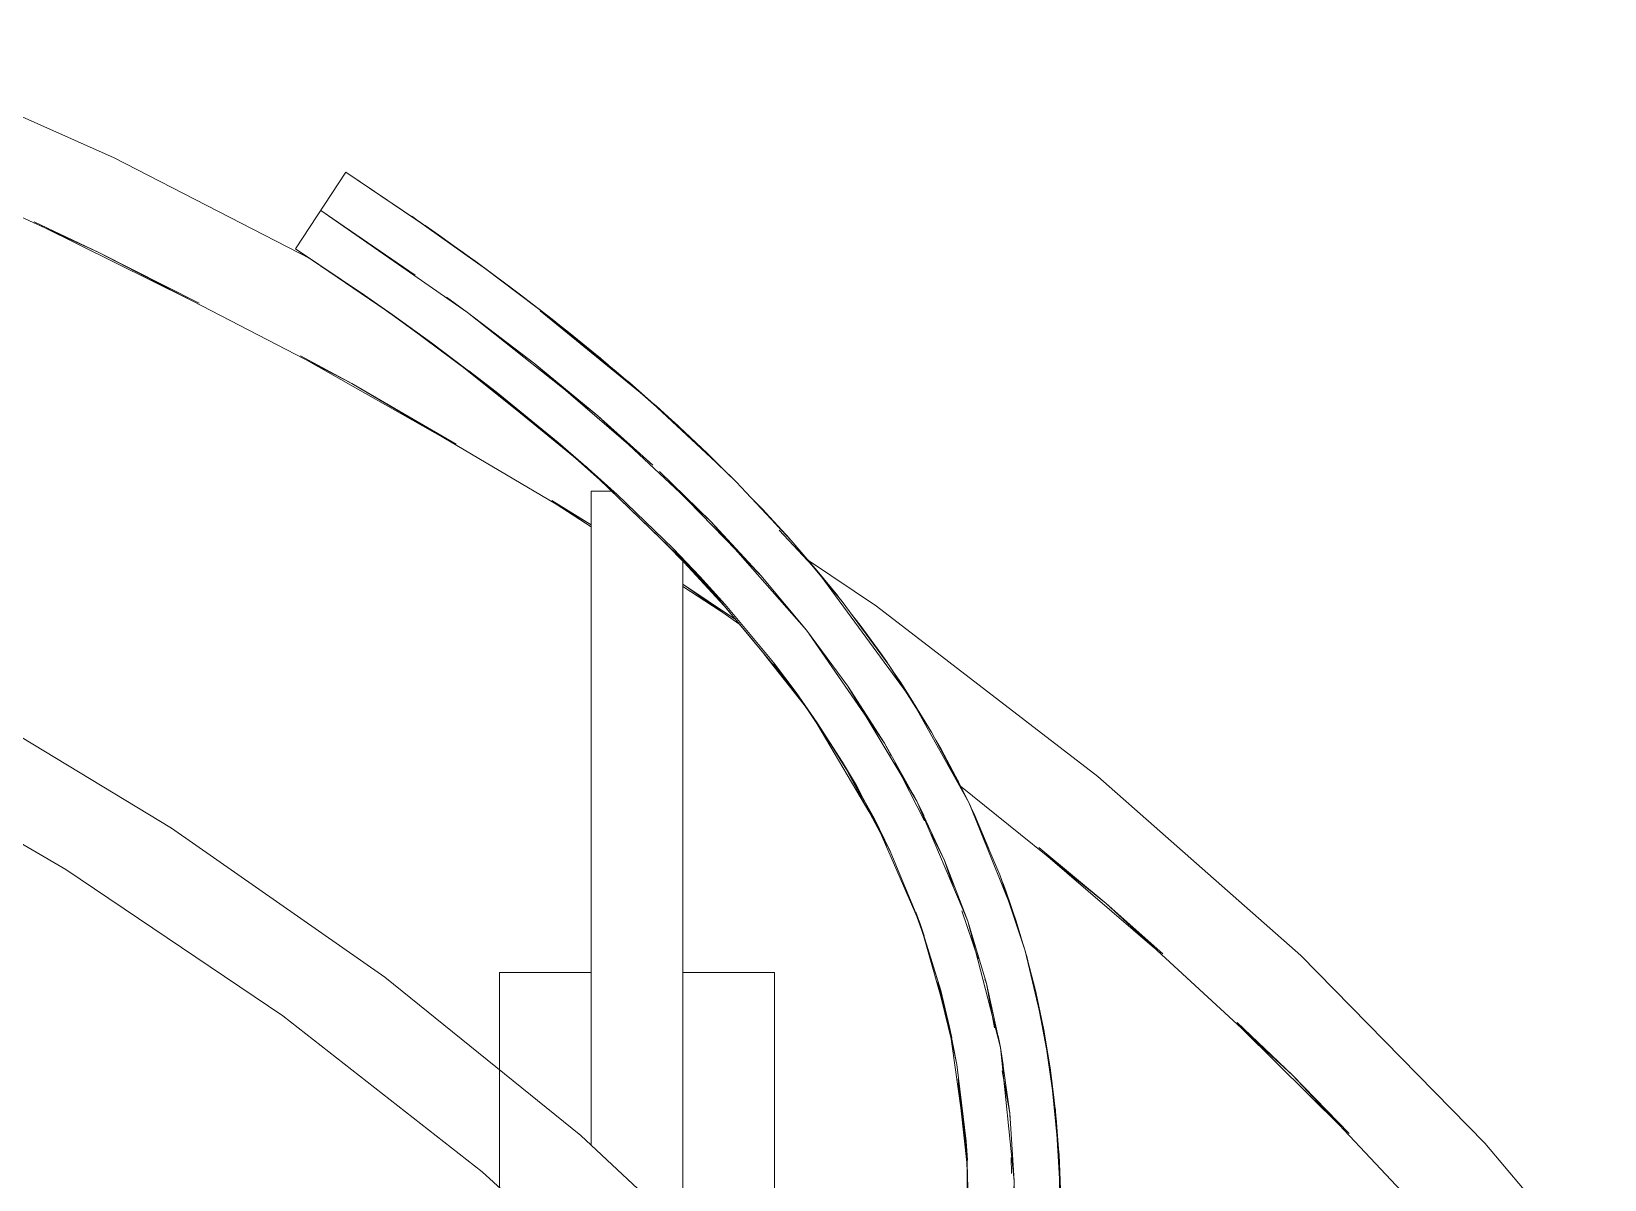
# Model space of a CAD drawing. Header units: inches. Extents: x -578 to 1873, y 397 to 1812.
# Drawn here: x 862.48 to 896.79, y 941.18 to 966.22 of the extents above; entities that cross this region are included whole.
import ezdxf

# ---------------------------------------------------------------- set-up
doc = ezdxf.new("R2010")
doc.units = ezdxf.units.IN
doc.header["$MEASUREMENT"] = 0
for name, color, linetype, lineweight in [('A-COLS', 52, 'Continuous', 9), ('A-GENM', 13, 'Continuous', 9), ('A-WALL', 113, 'Continuous', 13)]:
    doc.layers.add(name, color=color, linetype=linetype, lineweight=lineweight)

# ---------------------------------------------------------------- blocks, each defined once
blk = doc.blocks.new('3D Cad File Example_dwg_Pergola Post - Pergola Post - Front-2220510-_3D_-3558-Level 1')
at = {"layer": 'A-COLS'}
for p, q in [((-1, 3), (-3, 3)), ((-3, 3), (-3, -3)), ((3, 3), (1, 3)), ((3, 0.883), (3, 3)), ((3, -3), (3, -1.684)), ((-1.391, -3), (-3, -3)), ((3, -3), (1.552, -3))]:
    blk.add_line(p, q, dxfattribs=at)
blk = doc.blocks.new('3D Cad File Example_dwg_AC_Bandstand Canopy - AC_Bandstand Canopy-1783121-_3D_-3560-Level 1')
at = {"layer": 'A-GENM'}
for p, q in [((66.597, 58.271), (60.42, 61.029)), ((66.264, 56.211), (60.464, 58.842)), ((70.878, 56.072), (66.597, 58.271)), ((66.264, 56.211), (64.853, 56.877)), ((65.012, 56.779), (68.229, 55.192)), ((66.264, 56.211), (71.784, 53.349)), ((66.264, 56.211), (68.451, 55.102)), ((71.784, 53.349), (70.659, 53.957)), ((70.785, 53.866), (73.858, 52.123)), ((71.784, 53.349), (77, 50.269)), ((71.784, 53.349), (74.056, 52.031)), ((77, 50.269), (76.143, 50.799)), ((77, 51), (77, 36.739)), ((77, 51), (77.45, 51)), ((76.237, 50.719), (77, 50.223)), ((79, 34.866), (79, 49.473)), ((83.223, 48.491), (81.736, 49.491)), ((79, 48.976), (80.222, 48.112)), ((79, 48.976), (80.122, 48.214)), ((79, 48.922), (79.957, 48.3)), ((83.223, 48.491), (88.046, 44.78)), ((67.85, 43.649), (62.851, 46.676)), ((92.474, 40.871), (88.046, 44.78)), ((65.541, 42.751), (62.732, 44.388)), ((85.056, 44.568), (88.231, 42.009)), ((72.5, 40.4), (67.85, 43.649)), ((88.231, 42.009), (86.761, 43.228)), ((86.909, 43.074), (89.287, 41.035)), ((70.276, 39.556), (65.541, 42.751)), ((92.291, 38.265), (88.231, 42.009)), ((88.231, 42.009), (89.463, 40.911)), ((96.486, 36.783), (92.474, 40.871)), ((77, 40.5), (75, 40.5)), ((75, 38.383), (75, 40.5)), ((81, 40.5), (79, 40.5)), ((81, 34.5), (81, 40.5)), ((72.5, 40.4), (76.777, 36.948)), ((70.276, 39.556), (74.625, 36.157)), ((92.291, 38.265), (91.087, 39.414)), ((91.209, 39.263), (93.362, 37.128)), ((92.291, 38.265), (95.958, 34.372)), ((92.291, 38.265), (93.531, 36.99)), ((80.66, 33.311), (76.777, 36.948)), ((96.486, 36.783), (99.097, 33.684)), ((74.625, 36.157), (78.566, 32.575))]:
    blk.add_line(p, q, dxfattribs=at)
blk = doc.blocks.new('3D Cad File Example_dwg_AC_Bandstand Canopy Rib Centerplane - AC_Bandstand Canopy Rib Centerplane-1775954-_3D_-3567-Level 1')
at = {"layer": 'A-GENM'}
for p, q in [((-25.695, -209.7), (-28.898, -207.474)), ((-26.837, -208.889), (-28.898, -207.474)), ((-25.695, -209.7), (-26.153, -209.364)), ((-22.857, -211.956), (-25.695, -209.7)), ((-24.23, -210.823), (-25.695, -209.7)), ((-24.23, -210.823), (-25.197, -210.092)), ((-22.085, -212.665), (-24.23, -210.823)), ((-22.857, -211.956), (-24.23, -210.823)), ((-22.857, -211.956), (-20.392, -214.261)), ((-21.653, -213.034), (-22.857, -211.956)), ((-21.51, -213.168), (-20.392, -214.261)), ((-21.147, -213.543), (-19.301, -215.437)), ((-20.392, -214.261), (-18.305, -216.633)), ((-20.392, -214.261), (-19.301, -215.437)), ((-19.356, -215.375), (-19.301, -215.437)), ((-18.305, -216.633), (-19.301, -215.437)), ((-18.305, -216.633), (-17.405, -217.85)), ((-18.256, -216.704), (-16.603, -219.091)), ((-17.405, -217.85), (-16.603, -219.091)), ((-17.405, -217.85), (-15.899, -220.358)), ((-16.603, -219.091), (-16.459, -219.373)), ((-16.603, -219.091), (-15.899, -220.358)), ((-16.382, -219.524), (-15.734, -220.791)), ((-15.899, -220.358), (-15.979, -220.207)), ((-15.899, -220.358), (-14.787, -222.98)), ((-15.899, -220.358), (-15.293, -221.653)), ((-15.899, -220.358), (-15.75, -220.671)), ((-15.589, -221.074), (-15.293, -221.653)), ((-15.089, -222.254), (-15.293, -221.653)), ((-14.787, -222.98), (-15.293, -221.653)), ((-14.565, -223.797), (-14.92, -222.753)), ((-14.787, -222.98), (-14.896, -222.698)), ((-14.778, -223.007), (-14.787, -222.98)), ((-14.077, -225.734), (-14.787, -222.98)), ((-14.381, -224.339), (-14.787, -222.98)), ((-14.381, -224.339), (-14.415, -224.24)), ((-14.381, -224.339), (-14.209, -225.301)), ((-14.077, -225.734), (-14.381, -224.339)), ((-14.077, -225.734), (-14.128, -225.475)), ((-14.077, -225.734), (-13.874, -227.166)), ((-14.077, -225.734), (-13.775, -228.639)), ((-14.077, -225.734), (-14.02, -226.11)), ((-14.04, -226.242), (-13.874, -227.166)), ((-13.874, -227.166), (-13.872, -227.247)), ((-13.874, -227.166), (-13.775, -228.639)), ((-13.843, -228.132), (-13.832, -228.483)), ((-13.887, -231.714), (-13.775, -228.639)), ((-13.785, -229.318), (-13.775, -228.639)), ((-13.779, -230.154), (-13.775, -228.639)), ((-13.791, -229.755), (-13.779, -230.154)), ((-13.887, -231.714), (-13.779, -230.154)), ((-13.821, -230.57), (-13.779, -230.154)), ((-13.852, -231.282), (-13.887, -231.714)), ((-13.887, -231.714), (-14.421, -234.977)), ((-14.101, -233.321), (-13.887, -231.714)), ((-13.887, -231.714), (-14.068, -232.822)), ((-13.922, -231.982), (-13.887, -231.714)), ((-14.101, -233.321), (-14.094, -233.255)), ((-14.101, -233.321), (-14.421, -234.977)), ((-14.101, -233.321), (-14.211, -233.818)), ((-15.378, -238.435), (-14.421, -234.977)), ((-14.847, -236.684), (-14.421, -234.977)), ((-15.378, -238.435), (-14.847, -236.684)), ((-15.378, -238.435), (-15.178, -237.713)), ((-15.378, -238.435), (-15.331, -238.286)), ((-16.74, -242.033), (-15.378, -238.435)), ((-16.01, -240.221), (-15.378, -238.435)), ((-15.378, -238.435), (-15.751, -239.478)), ((-16.01, -240.221), (-15.891, -239.86)), ((-16.74, -242.033), (-16.01, -240.221)), ((-16.078, -240.38), (-16.01, -240.221)), ((-16.74, -242.033), (-16.423, -241.255)), ((-16.74, -242.033), (-18.48, -245.7)), ((-17.564, -243.863), (-16.74, -242.033)), ((-16.74, -242.033), (-16.939, -242.475)), ((-17.564, -243.863), (-18.48, -245.7)), ((-17.564, -243.863), (-17.696, -244.115)), ((-17.564, -243.863), (-17.454, -243.604)), ((-18.48, -245.7), (-18.247, -245.232)), ((-20.608, -249.417), (-18.48, -245.7)), ((-19.485, -247.537), (-18.48, -245.7)), ((-19.002, -246.653), (-18.48, -245.7)), ((-19.485, -247.537), (-20.608, -249.417)), ((-19.485, -247.537), (-19.674, -247.841)), ((-19.38, -247.337), (-19.485, -247.537)), ((-20.051, -248.486), (-20.608, -249.417)), ((-20.608, -249.417), (-22.997, -252.95)), ((-20.608, -249.417), (-21.746, -251.171)), ((-20.608, -249.417), (-20.909, -249.88)), ((-21.688, -251.077), (-21.746, -251.171)), ((-22.997, -252.95), (-21.746, -251.171)), ((-22.041, -251.574), (-21.746, -251.171)), ((-22.997, -252.95), (-22.663, -252.476)), ((-25.722, -256.388), (-22.997, -252.95)), ((-24.323, -254.693), (-22.997, -252.95)), ((-22.997, -252.95), (-23.569, -253.705)), ((-25.722, -256.388), (-24.323, -254.693)), ((-25.722, -256.388), (-25.018, -255.532)), ((-25.722, -256.388), (-28.723, -259.605)), ((-25.722, -256.388), (-27.189, -258.029)), ((-25.8, -256.479), (-25.722, -256.388)), ((-27.189, -258.029), (-28.723, -259.605)), ((-31.977, -262.529), (-28.723, -259.605)), ((-30.32, -261.108), (-28.723, -259.605)), ((-29.141, -260.003), (-28.723, -259.605)), ((-28.507, -259.385), (-28.723, -259.605)), ((-31.977, -262.529), (-30.32, -261.108)), ((-31.436, -262.06), (-31.977, -262.529)), ((-31.977, -262.529), (-33.69, -263.858)), ((-32.832, -263.157), (-35.456, -265.086)), ((-35.456, -265.086), (-33.69, -263.858)), ((-35.456, -265.086), (-38.093, -266.62)), ((-37.275, -266.211), (-35.456, -265.086)), ((-37.275, -266.211), (-37.124, -266.111)), ((-37.275, -266.211), (-39.146, -267.233)), ((-37.465, -266.308), (-37.275, -266.211)), ((-43.05, -268.98), (-39.146, -267.233)), ((-41.071, -268.155), (-39.146, -267.233)), ((-39.146, -267.233), (-39.603, -267.458)), ((-43.05, -268.98), (-41.071, -268.155)), ((-43.05, -268.98), (-45.085, -269.711)), ((-42.95, -268.941), (-43.05, -268.98)), ((-45.085, -269.711), (-47.177, -270.351)), ((-46.564, -270.147), (-47.177, -270.351)), ((-51.532, -271.364), (-47.177, -270.351)), ((-49.325, -270.901), (-47.177, -270.351)), ((-47.177, -270.351), (-47.449, -270.424)), ((-47.124, -270.334), (-47.177, -270.351)), ((-51.532, -271.364), (-49.325, -270.901)), ((-49.325, -270.901), (-49.43, -270.92)), ((-49.224, -270.872), (-49.325, -270.901)), ((-74.168, -272.074), (-79.917, -271.5)), ((-79.917, -271.5), (-78.982, -271.598)), ((-56.125, -272.042), (-51.532, -271.364)), ((-51.532, -271.364), (-53.798, -271.744)), ((-51.532, -271.364), (-51.643, -271.383)), ((-74.168, -272.074), (-75.308, -271.975)), ((-56.125, -272.042), (-53.798, -271.744)), ((-56.125, -272.042), (-55.57, -271.969)), ((-53.85, -271.75), (-53.798, -271.744)), ((-74.168, -272.074), (-74.299, -272.061)), ((-74.168, -272.074), (-73.966, -272.086)), ((-74.168, -272.074), (-72.133, -272.219)), ((-70.679, -272.307), (-68.689, -272.406)), ((-60.665, -272.388), (-58.512, -272.262)), ((-58.512, -272.262), (-58.624, -272.267)), ((-58.599, -272.228), (-56.125, -272.042)), ((-56.125, -272.042), (-58.512, -272.262)), ((-58.512, -272.262), (-58.366, -272.246)), ((-56.125, -272.042), (-56.238, -272.054)), ((-68.864, -272.395), (-68.689, -272.406)), ((-68.689, -272.406), (-68.472, -272.409)), ((-68.689, -272.406), (-66.049, -272.475)), ((-66.575, -272.455), (-66.049, -272.475)), ((-64.938, -272.46), (-66.049, -272.475)), ((-65.894, -272.474), (-66.049, -272.475)), ((-63.473, -272.476), (-66.049, -272.475)), ((-63.635, -272.473), (-63.473, -272.476)), ((-61.274, -272.414), (-63.473, -272.476)), ((-63.281, -272.467), (-63.473, -272.476))]:
    blk.add_line(p, q, dxfattribs=at)
blk = doc.blocks.new('3D Cad File Example_dwg-2744-Level 1')
at = {"layer": 'A-WALL'}
for p, q in [((-29.446, -208.31), (-28.35, -206.637)), ((-26.333, -208.006), (-28.35, -206.637)), ((-26.333, -208.006), (-28.35, -206.637)), ((-28.35, -206.637), (-26.806, -207.676)), ((-26.913, -207.602), (-26.821, -207.667)), ((-26.333, -208.006), (-26.806, -207.676)), ((-26.806, -207.676), (-25.305, -208.745)), ((-26.806, -207.678), (-26.732, -207.727)), ((-26.732, -207.727), (-26.806, -207.678)), ((-26.333, -208.006), (-26.624, -207.803)), ((-26.333, -208.006), (-25.305, -208.745)), ((-25.843, -208.354), (-26.131, -208.151)), ((-29.168, -208.505), (-29.446, -208.31)), ((-29.168, -208.505), (-29.446, -208.31)), ((-29.446, -208.31), (-28.096, -209.222)), ((-29.446, -208.31), (-27.286, -209.782)), ((-29.446, -208.31), (-27.94, -209.323)), ((-27.94, -209.323), (-29.446, -208.31)), ((-25.843, -208.354), (-25.957, -208.276)), ((-25.843, -208.354), (-25.957, -208.276)), ((-25.638, -208.505), (-25.843, -208.354)), ((-25.74, -208.432), (-25.843, -208.354)), ((-25.843, -208.354), (-25.579, -208.548)), ((-25.652, -208.494), (-25.517, -208.589)), ((-24.831, -209.096), (-25.517, -208.589)), ((-24.568, -209.295), (-25.305, -208.745)), ((-25.305, -208.745), (-23.852, -209.847)), ((-24.992, -208.978), (-24.831, -209.096)), ((-24.568, -209.295), (-24.891, -209.056)), ((-24.568, -209.295), (-24.837, -209.1)), ((-24.756, -209.154), (-24.831, -209.096)), ((-24.781, -209.135), (-24.831, -209.096)), ((-24.831, -209.096), (-24.162, -209.605)), ((-27.286, -209.782), (-27.94, -209.323)), ((-26.48, -210.363), (-27.94, -209.323)), ((-24.568, -209.295), (-24.25, -209.542)), ((-24.568, -209.295), (-24.405, -209.427)), ((-24.568, -209.295), (-23.852, -209.847)), ((-27.445, -209.67), (-27.286, -209.782)), ((-26.38, -210.45), (-27.423, -209.692)), ((-26.179, -210.594), (-27.286, -209.782)), ((-25.072, -211.432), (-27.286, -209.782)), ((-27.286, -209.782), (-26.48, -210.363)), ((-27.192, -209.856), (-27.009, -209.988)), ((-24.078, -209.672), (-24.162, -209.605)), ((-24.115, -209.663), (-21.772, -211.575)), ((-23.852, -209.847), (-22.453, -210.987)), ((-23.717, -209.957), (-23.497, -210.128)), ((-23.497, -210.128), (-23.691, -209.978)), ((-23.497, -210.128), (-23.633, -210.025)), ((-23.497, -210.128), (-23.321, -210.279)), ((-23.497, -210.128), (-22.792, -210.703)), ((-23.497, -210.128), (-22.943, -210.588)), ((-25.072, -211.432), (-26.48, -210.363)), ((-22.792, -210.703), (-23.09, -210.467)), ((-24.468, -211.951), (-25.776, -210.908)), ((-22.851, -210.654), (-22.792, -210.703)), ((-22.792, -210.704), (-22.851, -210.654)), ((-22.629, -210.842), (-22.792, -210.703)), ((-25.666, -210.974), (-25.072, -211.432)), ((-23.064, -213.102), (-25.503, -211.111)), ((-24.452, -211.955), (-25.46, -211.143)), ((-21.772, -211.575), (-22.453, -210.987)), ((-22.453, -210.987), (-21.114, -212.168)), ((-22.252, -211.16), (-22.167, -211.23)), ((-22.07, -211.317), (-22.167, -211.23)), ((-21.772, -211.575), (-22.167, -211.23)), ((-22.167, -211.23), (-22.103, -211.288)), ((-23.721, -212.534), (-25.072, -211.432)), ((-20.172, -213.064), (-21.772, -211.575)), ((-21.772, -211.575), (-21.198, -212.103)), ((-21.772, -211.575), (-21.114, -212.168)), ((-21.585, -211.74), (-21.649, -211.686)), ((-20.969, -212.301), (-21.585, -211.74)), ((-20.172, -213.064), (-21.114, -212.168)), ((-21.114, -212.168), (-19.841, -213.395)), ((-20.969, -212.301), (-21.036, -212.241)), ((-20.91, -212.362), (-20.969, -212.301)), ((-20.715, -212.542), (-20.969, -212.301)), ((-20.969, -212.301), (-20.465, -212.778)), ((-23.064, -213.102), (-23.721, -212.534)), ((-22.433, -213.672), (-23.721, -212.534)), ((-20.718, -212.545), (-20.465, -212.778)), ((-20.604, -212.652), (-20.465, -212.778)), ((-22.809, -213.349), (-23.468, -212.772)), ((-23.228, -212.97), (-22.739, -213.417)), ((-20.306, -212.94), (-20.465, -212.778)), ((-20.172, -213.064), (-20.465, -212.778)), ((-20.375, -212.874), (-20.465, -212.778)), ((-20.374, -212.866), (-20.465, -212.78)), ((-23.112, -213.06), (-23.064, -213.102)), ((-23.064, -213.102), (-20.633, -215.456)), ((-23.064, -213.102), (-22.433, -213.672)), ((-23.064, -213.102), (-22.923, -213.232)), ((-23.064, -213.102), (-20.795, -215.3)), ((-20.172, -213.064), (-19.841, -213.395)), ((-22.779, -213.366), (-22.475, -213.648)), ((-21.216, -214.848), (-22.433, -213.672)), ((-18.642, -214.672), (-19.841, -213.395)), ((-19.567, -213.687), (-19.223, -214.036)), ((-19.193, -214.068), (-19.52, -213.736)), ((-18.67, -214.641), (-19.193, -214.068)), ((-19.004, -214.287), (-19.193, -214.068)), ((-19.193, -214.068), (-18.921, -214.375)), ((-18.67, -214.641), (-19.002, -214.278)), ((-21.406, -214.708), (-20.416, -215.718)), ((-18.071, -215.334), (-18.898, -214.451)), ((-18.642, -214.672), (-18.071, -215.334)), ((-18.642, -214.672), (-17.527, -216.004)), ((-21.23, -214.878), (-20.106, -216.092)), ((-20.633, -215.456), (-21.216, -214.848)), ((-21.216, -214.848), (-20.078, -216.068)), ((-18.321, -215.052), (-18.071, -215.334)), ((-20.46, -215.665), (-20.998, -215.103)), ((-17.624, -215.882), (-18.071, -215.334)), ((-16.027, -218.12), (-18.071, -215.334)), ((-18.071, -215.334), (-17.527, -216.004)), ((-20.633, -215.456), (-18.533, -217.989)), ((-20.633, -215.456), (-20.078, -216.068)), ((-18.672, -217.821), (-20.51, -215.605)), ((-19.027, -217.333), (-20.078, -216.068)), ((-17.693, -215.8), (-17.624, -215.882)), ((-17.624, -215.882), (-17.665, -215.834)), ((-17.527, -216.004), (-16.503, -217.397)), ((-17.132, -216.519), (-17.35, -216.244)), ((-17.217, -216.426), (-16.656, -217.177)), ((-17.132, -216.519), (-16.656, -217.177)), ((-16.782, -217.017), (-16.656, -217.177)), ((-18.356, -218.256), (-19.228, -217.151)), ((-18.533, -217.989), (-19.027, -217.333)), ((-19.027, -217.333), (-18.07, -218.65)), ((-18.805, -217.638), (-19.016, -217.366)), ((-16.656, -217.177), (-16.613, -217.248)), ((-16.656, -217.177), (-16.547, -217.337)), ((-16.656, -217.177), (-16.542, -217.344)), ((-16.027, -218.12), (-16.503, -217.397)), ((-15.582, -218.853), (-16.503, -217.397)), ((-18.467, -218.104), (-18.862, -217.582)), ((-18.467, -218.104), (-18.778, -217.693)), ((-18.533, -217.989), (-18.752, -217.706)), ((-16.406, -217.544), (-16.25, -217.774)), ((-16.252, -217.774), (-16.206, -217.842)), ((-16.215, -217.835), (-16.25, -217.774)), ((-16.215, -217.835), (-16.25, -217.774)), ((-16.25, -217.774), (-16.027, -218.12)), ((-18.465, -218.084), (-18.533, -217.989)), ((-18.533, -217.989), (-17.518, -219.51)), ((-18.533, -217.989), (-18.07, -218.65)), ((-15.857, -218.418), (-16.027, -218.12)), ((-16.027, -218.12), (-14.761, -220.402)), ((-16.027, -218.12), (-15.582, -218.853)), ((-16.943, -220.582), (-18.081, -218.666)), ((-16.943, -220.582), (-18.081, -218.666)), ((-17.518, -219.51), (-18.07, -218.65)), ((-17.217, -220.021), (-18.07, -218.65)), ((-17.998, -218.773), (-17.9, -218.922)), ((-17.8, -219.077), (-17.518, -219.51)), ((-15.582, -218.853), (-14.774, -220.376)), ((-15.488, -219.03), (-15.371, -219.224)), ((-17.518, -219.51), (-16.478, -221.449)), ((-17.518, -219.51), (-17.217, -220.021)), ((-17.518, -219.51), (-16.831, -220.731)), ((-14.989, -219.941), (-15.371, -219.224)), ((-14.989, -219.941), (-15.215, -219.543)), ((-14.989, -219.941), (-15.166, -219.636)), ((-14.989, -219.941), (-15.166, -219.636)), ((-15.119, -219.724), (-14.989, -219.941)), ((-16.478, -221.449), (-17.217, -220.021)), ((-14.962, -220.006), (-14.989, -219.941)), ((-14.989, -219.941), (-14.953, -220.024)), ((-14.989, -219.941), (-14.958, -220.004)), ((-14.989, -219.941), (-14.919, -220.102)), ((-14.989, -219.941), (-14.761, -220.402)), ((-14.761, -220.402), (-14.774, -220.376)), ((-14.774, -220.376), (-14.089, -221.966)), ((-14.623, -220.732), (-14.761, -220.402)), ((-14.761, -220.402), (-13.796, -222.789)), ((-14.761, -220.402), (-14.089, -221.966)), ((-14.73, -220.473), (-14.636, -220.669)), ((-16.478, -221.449), (-16.831, -220.731)), ((-16.778, -220.852), (-15.819, -223.055)), ((-14.332, -221.402), (-14.636, -220.669)), ((-16.478, -221.449), (-15.862, -222.937)), ((-13.796, -222.789), (-14.089, -221.966)), ((-13.539, -223.624), (-14.089, -221.966)), ((-14.011, -222.176), (-14.038, -222.11)), ((-13.976, -222.276), (-14.011, -222.176)), ((-13.961, -222.312), (-13.994, -222.233)), ((-13.989, -222.248), (-13.961, -222.312)), ((-13.989, -222.248), (-13.961, -222.312)), ((-13.851, -222.634), (-13.961, -222.312)), ((-13.961, -222.312), (-13.938, -222.392)), ((-13.961, -222.312), (-13.796, -222.789)), ((-15.957, -222.715), (-15.735, -223.342)), ((-15.819, -223.055), (-15.923, -222.781)), ((-15.769, -223.233), (-15.882, -222.91)), ((-15.88, -222.927), (-15.758, -223.271)), ((-15.376, -224.488), (-15.862, -222.937)), ((-15.862, -222.937), (-15.819, -223.055)), ((-13.539, -223.624), (-13.796, -222.789)), ((-13.741, -222.956), (-13.774, -222.859)), ((-13.741, -222.956), (-13.771, -222.87)), ((-13.727, -223.007), (-13.741, -222.956)), ((-13.626, -223.343), (-13.741, -222.956)), ((-13.741, -222.956), (-13.713, -223.06)), ((-15.376, -224.488), (-15.819, -223.055)), ((-15.184, -225.288), (-15.819, -223.055)), ((-15.819, -223.055), (-15.738, -223.3)), ((-13.314, -224.49), (-13.539, -223.624)), ((-13.132, -225.345), (-13.539, -223.624)), ((-13.504, -223.747), (-13.524, -223.683)), ((-13.433, -224.032), (-13.504, -223.747)), ((-15.445, -224.323), (-15.136, -225.6)), ((-15.184, -225.288), (-15.441, -224.301)), ((-15.028, -226.102), (-15.376, -224.488)), ((-15.376, -224.488), (-15.184, -225.288)), ((-13.352, -224.363), (-13.298, -224.558)), ((-13.347, -224.394), (-13.298, -224.558)), ((-12.983, -226.229), (-13.314, -224.49)), ((-13.298, -224.558), (-13.314, -224.49)), ((-13.314, -224.49), (-13.132, -225.345)), ((-13.267, -224.692), (-13.298, -224.558)), ((-13.252, -224.804), (-13.298, -224.558)), ((-13.267, -224.692), (-13.291, -224.599)), ((-13.267, -224.692), (-13.283, -224.634)), ((-13.267, -224.692), (-13.125, -225.381)), ((-13.267, -224.692), (-13.244, -224.817)), ((-13.267, -224.692), (-13.243, -224.823)), ((-15.028, -226.102), (-15.184, -225.288)), ((-15.184, -225.288), (-14.808, -227.978)), ((-15.184, -225.288), (-15.138, -225.519)), ((-12.983, -226.229), (-13.132, -225.345)), ((-13.132, -225.345), (-12.873, -227.126)), ((-12.983, -226.229), (-13.081, -225.712)), ((-15.028, -226.102), (-14.823, -227.779)), ((-13.004, -226.109), (-12.992, -226.173)), ((-12.985, -226.221), (-12.992, -226.173)), ((-12.986, -226.224), (-12.992, -226.173)), ((-12.985, -226.229), (-12.992, -226.173)), ((-12.794, -228.153), (-12.983, -226.229)), ((-12.983, -226.229), (-12.908, -226.878)), ((-12.983, -226.229), (-12.873, -227.126)), ((-14.808, -227.978), (-14.998, -226.423)), ((-14.807, -228.238), (-14.995, -226.521)), ((-12.878, -227.074), (-12.874, -227.126)), ((-12.794, -228.153), (-12.873, -227.126)), ((-12.767, -228.962), (-12.873, -227.126)), ((-12.863, -227.261), (-12.85, -227.374)), ((-12.85, -227.374), (-12.862, -227.265)), ((-12.85, -227.374), (-12.858, -227.319)), ((-12.848, -227.449), (-12.85, -227.374)), ((-12.794, -228.153), (-12.85, -227.374)), ((-12.807, -227.942), (-12.85, -227.374)), ((-14.812, -228.101), (-14.835, -227.823)), ((-14.808, -227.978), (-14.823, -227.779)), ((-14.823, -227.779), (-14.764, -229.518)), ((-14.812, -228.101), (-14.822, -227.971)), ((-14.79, -230.407), (-14.808, -227.978)), ((-14.808, -227.978), (-14.797, -228.188)), ((-14.808, -227.978), (-14.764, -229.518)), ((-12.822, -227.791), (-12.807, -227.942)), ((-12.807, -227.942), (-12.822, -227.798)), ((-12.807, -227.942), (-12.799, -228.076)), ((-12.799, -228.076), (-12.769, -228.822)), ((-14.806, -228.289), (-14.809, -228.225)), ((-12.794, -228.153), (-12.767, -228.962)), ((-12.794, -228.153), (-12.77, -229.897)), ((-12.794, -228.153), (-12.77, -229.897))]:
    blk.add_line(p, q, dxfattribs=at)
for name, p in [('3D Cad File Example_dwg_AC_Bandstand Canopy - AC_Bandstand Canopy-1783121-_3D_-3560-Level 1', (-100, -264.6)), ('3D Cad File Example_dwg_AC_Bandstand Canopy Rib Centerplane - AC_Bandstand Canopy Rib Centerplane-1775954-_3D_-3567-Level 1', (0, 0)), ('3D Cad File Example_dwg_Pergola Post - Pergola Post - Front-2220510-_3D_-3558-Level 1', (-22, -227.1))]:
    blk.add_blockref(name, p)

msp = doc.modelspace()

# ---------------------------------------------------------------- block references
at = {"layer": 'A-WALL', "color": 30, "lineweight": 9}
msp.add_blockref('3D Cad File Example_dwg-2744-Level 1', (897.689, 1169.788), dxfattribs=at)

doc.saveas('drawing.dxf')
